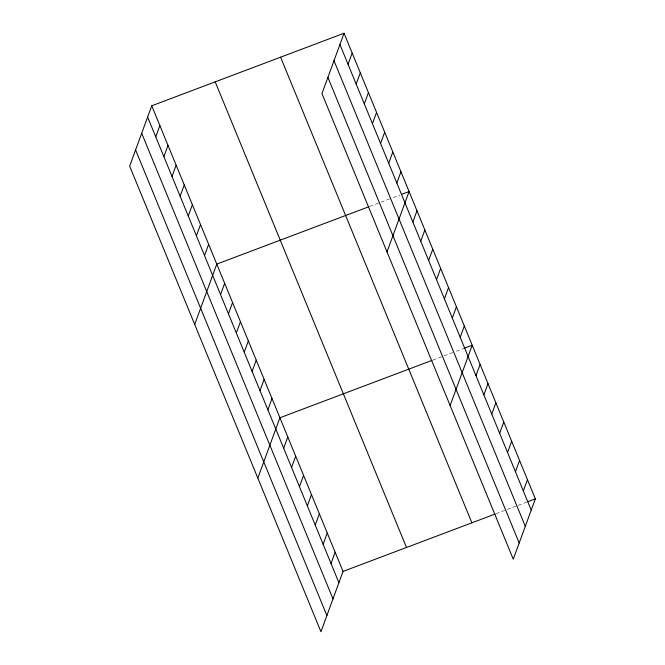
<?xml version="1.0" encoding="UTF-8"?>
<svg xmlns="http://www.w3.org/2000/svg" width="665" height="665" viewBox="0 0 665 665"><rect width="100%" height="100%" fill="white"/><g stroke="black" fill="none" stroke-linecap="round" stroke-linejoin="round"><path stroke-width="0.5" stroke-dasharray="3.33 2.49" d="M369.89 206.35L380.156 202.476M381.087 202.127L391.353 198.253M393.223 197.547L399.756 195.078M433.015 360.006L443.281 356.132M444.212 355.775L454.478 351.901M456.348 351.203L463.813 348.385M496.14 513.654L506.406 509.781M507.345 509.432L526.938 502.042"/><path stroke-width="1" d="M151.736 105.793L129.658 166.125L320.954 631.75L343.032 571.418L151.736 105.793L344.046 33.25L535.342 498.875L513.264 559.207L321.968 93.582L344.046 33.25M155.751 136.849L159.866 125.585M163.881 156.641L167.996 145.377M172.011 176.425L176.134 165.161M180.14 196.217L184.263 184.953M188.27 216L192.393 204.737M196.399 235.792L200.522 224.529M204.529 255.584L208.652 244.321M194.704 324.437L216.782 264.105L368.959 206.699M220.547 294.578L224.67 283.315M228.436 313.78L232.559 302.517M236.333 332.99L240.456 321.727M348.053 64.306L352.176 53.042M244.221 352.201L248.344 340.937M356.182 84.089L360.305 72.826M252.11 371.403L256.233 360.139M364.312 103.881L368.435 92.618M259.998 390.613L264.121 379.349M372.442 123.673L376.565 112.402M267.895 409.815L272.018 398.551M257.829 478.093L279.907 417.761L432.084 360.355M380.571 143.457L384.694 132.194M283.672 448.235L287.795 436.971M388.701 163.249L392.824 151.986M291.569 467.437L295.684 456.173M396.83 183.033L400.953 171.769M299.458 486.647L303.581 475.384M387.005 251.894L409.083 191.562L401.618 194.38M307.346 505.849L311.469 494.585M412.857 222.035L416.98 210.772M315.235 525.059L319.358 513.796M420.746 241.237L424.869 229.974M323.132 544.269L327.255 533.006M428.634 260.447L432.757 249.184M331.02 563.471L335.143 552.208M436.531 279.649L440.646 268.386M444.42 298.859L448.543 287.596M452.308 318.07L456.431 306.806M460.197 337.271L464.32 326.008M450.13 405.55L472.217 345.218L464.744 348.036M475.982 375.683L480.105 364.42M483.871 394.894L487.994 383.63M491.759 414.104L495.882 402.84M499.656 433.306L503.779 422.042M507.545 452.516L511.668 441.252M515.433 471.718L519.556 460.454M523.33 490.928L527.445 479.664M343.032 571.418L495.209 514.012M527.877 501.684L535.342 498.875M339.923 44.513L531.219 510.138M333.996 60.706L525.292 526.331M327.895 77.389L519.182 543.014M280.588 57.19L471.876 522.815M215.202 81.853L406.498 547.478M147.613 117.057L338.909 582.681M141.695 133.249L332.982 598.874M135.585 149.933L326.881 615.557"/></g></svg>
